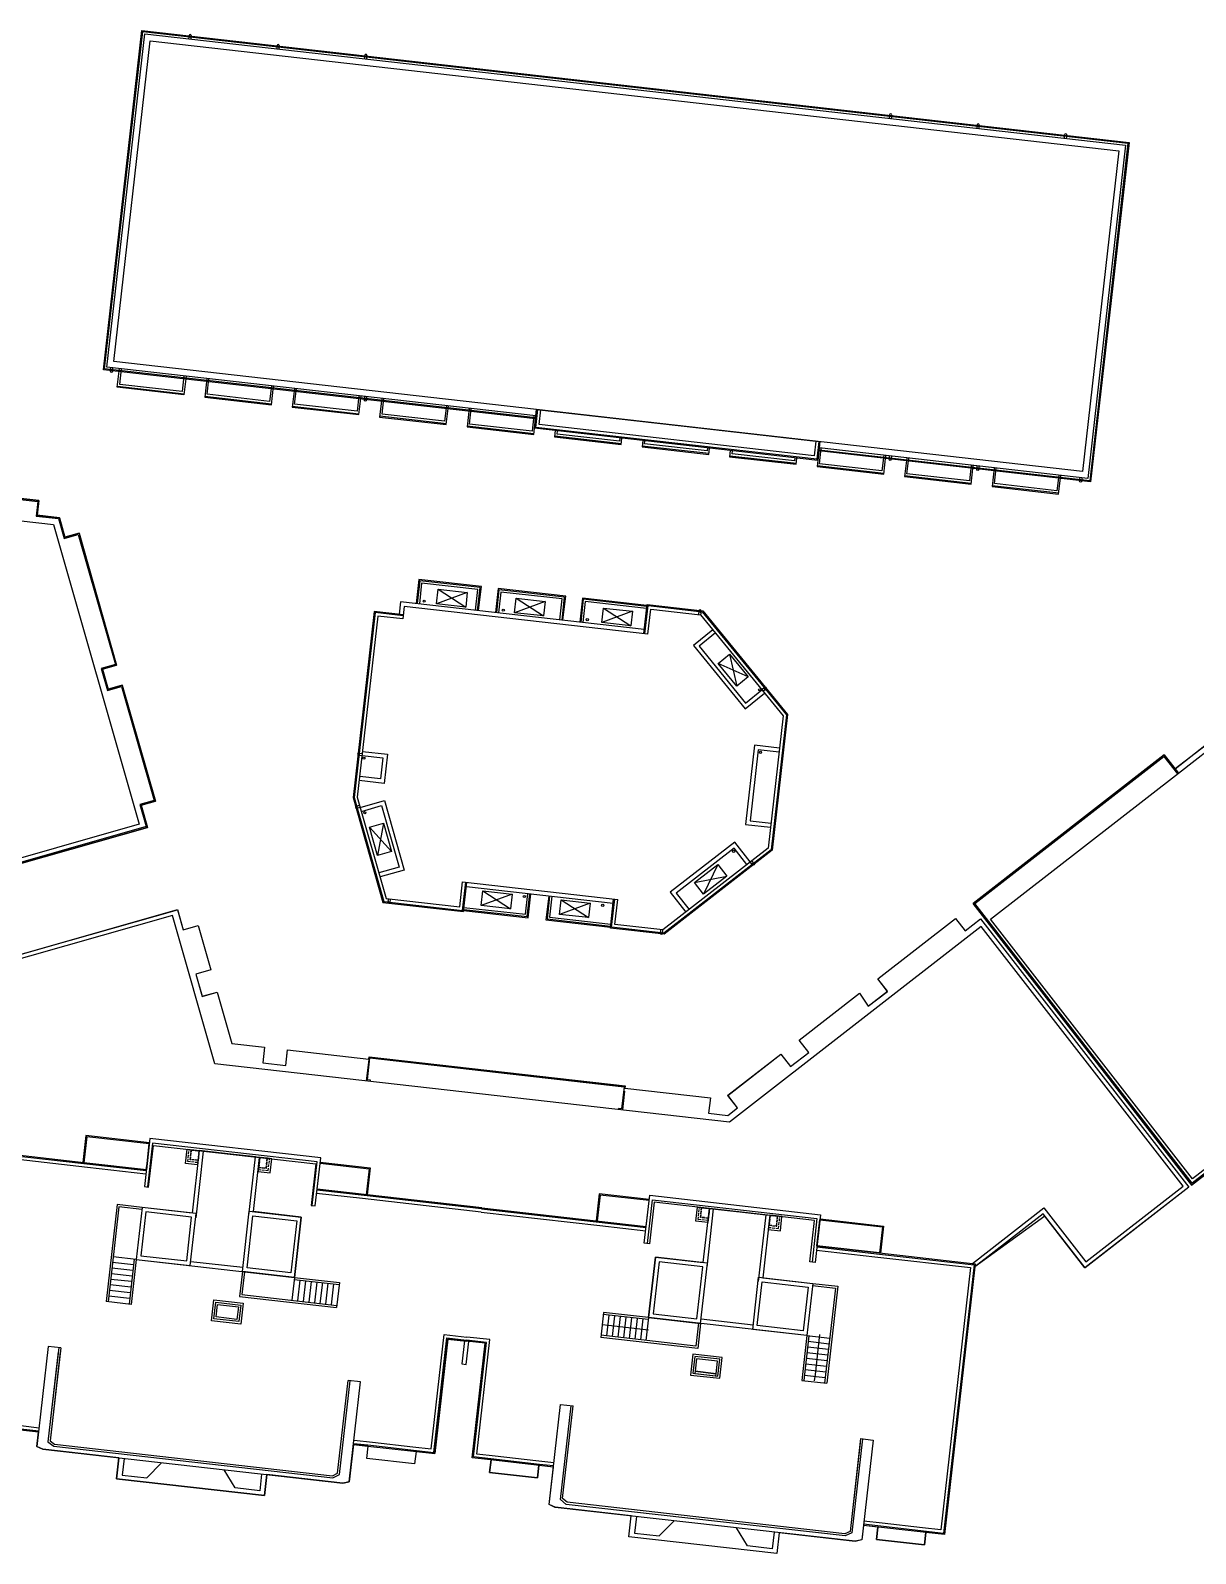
# Model space of a CAD drawing. Extents: x -59851 to 653804, y -249523 to 437614.
# Drawn here: x 25476 to 27143, y 216240 to 218420 of the extents above; entities that cross this region are included whole.
import ezdxf

# ---------------------------------------------------------------- set-up
doc = ezdxf.new("R2010")
doc.units = 0
doc.header["$LTSCALE"] = 1000
doc.header["$MEASUREMENT"] = 0
doc.linetypes.add('2015G34小桃园地块总图20160503$0$DASH', pattern=[0.35, 0.25, -0.1])
for name, color, linetype in [('2015G34小桃园地块总图20160503$0$A-烟气道', 105, 'Continuous'), ('2015G34小桃园地块总图20160503$0$WINDOW', 4, 'Continuous'), ('AD-NAME-ROOM', 9, 'Continuous'), ('WINDOW', 4, 'Continuous')]:
    doc.layers.add(name, color=color, linetype=linetype)

# ---------------------------------------------------------------- blocks, each defined once
blk = doc.blocks.new('2015G34小桃园地块总图20160503$0$YQD')
at = {"layer": '2015G34小桃园地块总图20160503$0$A-烟气道'}
for points in [[(-148621, -260610), (-148621, -261290), (-149201, -261290), (-149201, -260610)], [(-145721, -260610), (-145721, -261290), (-145141, -261290), (-145141, -260610)], [(-124121, -260610), (-124121, -261290), (-124701, -261290), (-124701, -260610)], [(-121221, -260610), (-121221, -261290), (-120641, -261290), (-120641, -260610)]]:
    blk.add_lwpolyline(points, close=True, dxfattribs=at)
at = {"layer": '2015G34小桃园地块总图20160503$0$A-烟气道', "linetype": '2015G34小桃园地块总图20160503$0$DASH', "ltscale": 0.5}
for points in [[(-148621, -260610), (-148621, -261190), (-149101, -261190), (-149101, -260610)], [(-148621, -260610), (-148621, -261090), (-149001, -261090), (-149001, -260610)], [(-148636, -260625), (-148636, -261075), (-148986, -261075), (-148986, -260625)], [(-145721, -260610), (-145721, -261090), (-145341, -261090), (-145341, -260610)], [(-145721, -260610), (-145721, -261190), (-145241, -261190), (-145241, -260610)], [(-145706, -260625), (-145706, -261075), (-145356, -261075), (-145356, -260625)], [(-124121, -260610), (-124121, -261190), (-124601, -261190), (-124601, -260610)], [(-124121, -260610), (-124121, -261090), (-124501, -261090), (-124501, -260610)], [(-124136, -260625), (-124136, -261075), (-124486, -261075), (-124486, -260625)], [(-121221, -260610), (-121221, -261090), (-120841, -261090), (-120841, -260610)], [(-121221, -260610), (-121221, -261190), (-120741, -261190), (-120741, -260610)], [(-121206, -260625), (-121206, -261075), (-120856, -261075), (-120856, -260625)]]:
    blk.add_lwpolyline(points, close=True, dxfattribs=at)
blk = doc.blocks.new('2015G34小桃园地块总图20160503$0$水管')
at = {"layer": '2015G34小桃园地块总图20160503$0$WINDOW'}
for p, q in [((150040, -73150), (149869, -73150)), ((150040, -73250), (149869, -73250))]:
    blk.add_line(p, q, dxfattribs=at)
blk.add_circle((150040, -73200), 50, dxfattribs=at)
blk = doc.blocks.new('kt')
at = {"layer": 'AD-NAME-ROOM'}
for p, q in [((132122, 78529), (133522, 77829)), ((133522, 78529), (132122, 77829))]:
    blk.add_line(p, q, dxfattribs=at)
blk.add_lwpolyline([(132122, 78529), (133522, 78529), (133522, 77829), (132122, 77829)], close=True, dxfattribs=at)
blk = doc.blocks.new('水管')
at = {"layer": 'WINDOW'}
for p, q in [((150040, -73150), (149869, -73150)), ((150040, -73250), (149869, -73250))]:
    blk.add_line(p, q, dxfattribs=at)
blk.add_circle((150040, -73200), 50, dxfattribs=at)

msp = doc.modelspace()

# ---------------------------------------------------------------- linework, layer by layer
at = {"extrusion": (2.52501e-07, 1.47671e-06, 1)}
for p, q in [((25600.4, 217910.8, -4.9), (25695.8, 217900, -4.9)), ((25725.6, 217896.7, -4.9), (25821, 217885.8, -4.9)), ((25850.8, 217882.5, -4.9), (25946.2, 217871.6, -4.9)), ((25976, 217868.3, -4.9), (26071.4, 217857.4, -4.9)), ((26101.2, 217854.1, -4.9), (26196.6, 217843.3, -4.9)), ((26199.1, 217852, -4.9), (26197.4, 217850.7, -4.9)), ((26226.4, 217839.9, -4.9), (26321.8, 217829.1, -4.9)), ((26351.6, 217825.7, -4.9), (26447, 217814.9, -4.9)), ((26476.8, 217811.5, -4.9), (26572.2, 217800.7, -4.9)), ((26601.5, 217806.4, -4.9), (26602.8, 217804.7, -4.9)), ((26602, 217797.3, -4.9), (26697.4, 217786.5, -4.9)), ((26727.2, 217783.1, -4.9), (26822.6, 217772.3, -4.9)), ((26852.4, 217768.9, -4.9), (26947.8, 217758.1, -4.9))]:
    msp.add_line(p, q, dxfattribs=at)
at = {"extrusion": (0.000166393, 0.001468, 0.999999)}
for p, q in [((25960.6, 216950.8, -1), (25956.7, 216916.7, -1)), ((26326.4, 216901.9, -1), (26323.4, 216875.1, -1)), ((25600, 216739.6, -0.7), (25584.3, 216600.7, -0.5)), ((25602.7, 216736.3, -0.7), (25587.3, 216600.3, -0.5)), ((25635.8, 216735.5, -0.7), (25600, 216739.6, -0.7)), ((25635.5, 216732.6, -0.7), (25602.7, 216736.3, -0.7)), ((25627.3, 216661, -0.6), (25594.6, 216664.7, -0.6)), ((25624.4, 216661.4, -0.6), (25617.1, 216597, -0.5)), ((25627.3, 216661, -0.6), (25620, 216596.6, -0.5)), ((25621.6, 216637.2, -0.5), (25591.8, 216640.6, -0.5)), ((25622.5, 216645.3, -0.5), (25592.7, 216648.6, -0.5)), ((25623.5, 216653.3, -0.5), (25593.6, 216656.7, -0.5)), ((25779.4, 216643.8, -0.6), (25775.3, 216608, -0.5)), ((25782.4, 216643.4, -0.6), (25778.6, 216610.6, -0.5)), ((25618.9, 216613.1, -0.5), (25589.1, 216616.4, -0.5)), ((25619.8, 216621.1, -0.5), (25590, 216624.5, -0.5)), ((25620.7, 216629.2, -0.5), (25590.9, 216632.5, -0.5)), ((25853.9, 216635.3, -0.6), (25850.2, 216602.5, -0.5)), ((25853.6, 216632.3, -0.5), (25917.9, 216625, -0.5)), ((25853.9, 216635.3, -0.6), (25918.3, 216628, -0.6)), ((25861.6, 216631.4, -0.5), (25858.2, 216601.6, -0.5)), ((25869.7, 216630.5, -0.5), (25866.3, 216600.7, -0.5)), ((25877.7, 216629.6, -0.5), (25874.3, 216599.8, -0.5)), ((25885.7, 216628.7, -0.5), (25882.4, 216598.9, -0.5)), ((25893.8, 216627.8, -0.5), (25890.4, 216598, -0.5)), ((25901.8, 216626.9, -0.5), (25898.5, 216597.1, -0.5)), ((25909.9, 216626, -0.5), (25906.5, 216596.1, -0.5)), ((25918.3, 216628, -0.6), (25914.2, 216592.3, -0.5)), ((26595.3, 216623.7, -0.7), (26628.1, 216620, -0.7)), ((26595.6, 216626.7, -0.7), (26631.4, 216622.6, -0.7)), ((26628.1, 216620, -0.7), (26612.7, 216484.1, -0.5)), ((26631.4, 216622.6, -0.7), (26615.7, 216483.7, -0.5)), ((25620, 216596.6, -0.5), (25584.3, 216600.7, -0.5)), ((25618, 216605, -0.5), (25588.2, 216608.4, -0.5)), ((25775.3, 216608, -0.5), (25914.2, 216592.3, -0.5)), ((25778.6, 216610.6, -0.5), (25914.6, 216595.2, -0.5)), ((26296.3, 216585.2, -0.6), (26292.2, 216549.4, -0.5)), ((26360.3, 216574.9, -0.5), (26295.9, 216582.2, -0.5)), ((26360.6, 216577.9, -0.6), (26296.3, 216585.2, -0.6)), ((26304, 216581.3, -0.5), (26300.6, 216551.5, -0.5)), ((26312, 216580.4, -0.5), (26308.6, 216550.6, -0.5)), ((26320.1, 216579.5, -0.5), (26316.7, 216549.6, -0.5)), ((26328.1, 216578.5, -0.5), (26324.7, 216548.7, -0.5)), ((26336.2, 216577.6, -0.5), (26332.8, 216547.8, -0.5)), ((26344.2, 216576.7, -0.5), (26340.8, 216546.9, -0.5)), ((26352.3, 216575.8, -0.5), (26348.9, 216546, -0.5)), ((26360.6, 216577.9, -0.6), (26356.9, 216545.1, -0.5)), ((26428.5, 216537, -0.5), (26292.5, 216552.4, -0.5)), ((26432.2, 216569.8, -0.6), (26428.5, 216537, -0.5)), ((26435.2, 216569.4, -0.6), (26431.1, 216533.6, -0.5)), ((26587.2, 216552.2, -0.6), (26579.9, 216487.8, -0.5)), ((26590.2, 216551.8, -0.6), (26582.9, 216487.5, -0.5)), ((26587.2, 216552.2, -0.6), (26620, 216548.5, -0.6)), ((26431.1, 216533.6, -0.5), (26292.2, 216549.4, -0.5)), ((26588.4, 216535.7, -0.5), (26618.2, 216532.4, -0.5)), ((26589.3, 216543.8, -0.5), (26619.1, 216540.4, -0.5)), ((26585.6, 216511.6, -0.5), (26615.4, 216508.2, -0.5)), ((26586.5, 216519.7, -0.5), (26616.3, 216516.3, -0.5)), ((26587.4, 216527.7, -0.5), (26617.2, 216524.3, -0.5)), ((26579.9, 216487.8, -0.5), (26615.7, 216483.7, -0.5)), ((26583.8, 216495.5, -0.5), (26613.6, 216492.1, -0.5)), ((26584.7, 216503.6, -0.5), (26614.5, 216500.2, -0.5))]:
    msp.add_line(p, q, dxfattribs=at)
at = {"extrusion": (2.52501e-07, 1.47671e-06, 1), "elevation": -4.6}
for points in [[(26198.9, 217864.1), (25580.4, 217934.3), (25635.5, 218420.1), (27048.5, 218259.9), (26993.4, 217774), (26604.4, 217818.2)], [(26199.1, 217865.6), (25582.1, 217935.6), (25636.8, 218418.5), (27046.8, 218258.6), (26992.1, 217775.7), (26604.5, 217819.6)], [(26199.5, 217868.6), (25585.4, 217938.2), (25639.5, 218415.2), (27043.5, 218256), (26989.4, 217779), (26604.9, 217822.6)], [(25698.7, 217925.4), (25695.6, 217898.5), (25600.2, 217909.4), (25603.3, 217936.2)], [(25695.7, 217925.7), (25693.1, 217903.4), (25603.7, 217913.5), (25606.3, 217935.8)], [(25728.5, 217922), (25725.4, 217895.2), (25820.8, 217884.3), (25823.9, 217911.2)], [(25820.9, 217911.5), (25818.3, 217889.2), (25728.9, 217899.3), (25731.5, 217921.7)], [(25853.7, 217907.8), (25850.6, 217881), (25946, 217870.2), (25949.1, 217897)], [(25946.1, 217897.3), (25943.5, 217875), (25854.1, 217885.1), (25856.7, 217907.5)], [(25978.9, 217893.6), (25975.8, 217866.8), (26071.2, 217856), (26074.3, 217882.8)], [(26071.3, 217883.1), (26068.7, 217860.8), (25979.3, 217870.9), (25981.8, 217893.3)], [(26104.1, 217879.4), (26101, 217852.6), (26196.4, 217841.8), (26199.5, 217868.6)], [(26196.5, 217868.9), (26193.9, 217846.6), (26104.5, 217856.7), (26107, 217879.1)], [(26227.2, 217847.3), (26226.2, 217838.4), (26321.6, 217827.6), (26322.6, 217836.5)], [(26319.6, 217836.8), (26319.1, 217832.4), (26229.7, 217842.5), (26230.2, 217847)], [(26352.4, 217833.1), (26351.4, 217824.2), (26446.8, 217813.4), (26447.8, 217822.3)], [(26444.8, 217822.7), (26444.3, 217818.2), (26354.9, 217828.3), (26355.4, 217832.8)], [(26477.6, 217818.9), (26476.6, 217810), (26572, 217799.2), (26573, 217808.1)], [(26570, 217808.5), (26569.5, 217804), (26480.1, 217814.1), (26480.6, 217818.6)], [(26604.9, 217822.6), (26601.8, 217795.8), (26697.2, 217785), (26700.2, 217811.8)], [(26697.3, 217812.1), (26694.7, 217789.8), (26605.3, 217799.9), (26607.8, 217822.3)], [(26730.1, 217808.4), (26727, 217781.6), (26822.4, 217770.8), (26825.4, 217797.6)], [(26822.5, 217798), (26819.9, 217775.6), (26730.5, 217785.7), (26733, 217808.1)], [(26855.3, 217794.2), (26852.2, 217767.4), (26947.6, 217756.6), (26950.6, 217783.4)], [(26947.7, 217783.8), (26945.1, 217761.4), (26855.7, 217771.5), (26858.2, 217793.9)]]:
    msp.add_lwpolyline(points, dxfattribs=at)
for points in [[(25647.4, 218405.2), (27033.5, 218248), (26981.5, 217789), (25595.4, 217946.1)], [(26200.5, 217877.5), (26605.9, 217831.6), (26602.8, 217804.7), (26197.4, 217850.7)], [(26202, 217877.4), (26604.4, 217831.7), (26601.5, 217806.4), (26199.1, 217852)], [(26206.4, 217876.9), (26599.9, 217832.2), (26597.5, 217811.4), (26204.1, 217856)]]:
    msp.add_lwpolyline(points, close=True, dxfattribs=at)
at = {"extrusion": (0.000166397, 0.001468, 0.999999), "elevation": 322.9}
for points in [[(24649.9, 217810.3), (25509.2, 217712.8), (25631.4, 217283.6), (25394.7, 217216.2), (25401.9, 217279.7), (25279.7, 217293.5)], [(25145.1, 217784.3), (25289.7, 217767.9), (25287.3, 217747.1), (25320.1, 217743.4), (25322.5, 217764.2), (25486.4, 217745.6), (25484, 217724.8), (25516.2, 217721.1), (25524.3, 217692.9), (25544.5, 217698.6), (25597.5, 217512.5), (25577.3, 217506.8), (25586.3, 217475), (25606.5, 217480.8), (25652.9, 217317.7), (25632.7, 217312), (25641.7, 217280.3), (25387.7, 217208), (25395.2, 217274.4), (25393.8, 217274.6)], [(25145.3, 217785.8), (25291.3, 217769.3), (25289, 217748.4), (25318.8, 217745), (25321.1, 217765.9), (25488.1, 217746.9), (25485.7, 217726.1), (25517.4, 217722.5), (25525.3, 217694.7), (25545.5, 217700.5), (25599.3, 217511.5), (25579.1, 217505.7), (25587.3, 217476.9), (25607.5, 217482.6), (25654.8, 217316.7), (25634.6, 217311), (25643.6, 217279.2), (25386, 217205.9), (25393.8, 217274.6)], [(25509.2, 217712.8), (25631.4, 217283.6)]]:
    msp.add_lwpolyline(points, dxfattribs=at)
for points, elevation in [([(25386, 217206.1), (25643.6, 217279.5), (25634.6, 217311.2), (25654.8, 217317), (25607.5, 217482.9), (25587.3, 217477.1), (25579.1, 217506), (25599.3, 217511.7), (25545.5, 217700.7), (25525.3, 217695), (25517.4, 217722.7), (25485.7, 217726.3), (25488.1, 217747.2), (25321.1, 217766.1)], -0.1), ([(26117.5, 217589.7), (26121.4, 217624), (26032, 217634.1), (26028.1, 217599.9)], -0.7), ([(26116, 217589.9), (26119.7, 217622.7), (26033.3, 217632.5), (26029.6, 217599.7)], -0.7), ([(26113.1, 217590.2), (26116.4, 217620), (26035.9, 217629.2), (26032.6, 217599.4)], -0.7), ([(26238.2, 217576), (26242.1, 217610.3), (26145.3, 217621.3), (26141.4, 217587)], -0.7), ([(26236.8, 217576.2), (26240.5, 217609), (26146.6, 217619.6), (26142.9, 217586.9)], -0.7), ([(26005.7, 217602.4), (26003.7, 217584.5)], -0.7), ([(26354.5, 217562.9), (26005.7, 217602.4)], -0.7), ([(26233.8, 217576.5), (26237.2, 217606.4), (26149.2, 217616.3), (26145.8, 217586.5)], -0.7), ([(26358.4, 217597.1), (26266, 217607.6), (26262.1, 217573.3)], -0.7), ([(26358.2, 217595.7), (26267.3, 217606), (26263.6, 217573.2)], -0.7), ([(26357.9, 217592.7), (26269.9, 217602.6), (26266.6, 217572.8)], -0.7), ([(26353.8, 217556.9), (26358.6, 217598.6), (26438.3, 217589.6), (26559.6, 217440.9), (26537.5, 217246.7), (26382.9, 217126.4), (26306, 217135.2), (26310.7, 217176.9)], -0.7), ([(26355.3, 217556.7), (26359.9, 217597), (26437.5, 217588.2), (26558, 217440.4), (26536.1, 217247.4), (26382.5, 217128), (26307.7, 217136.5), (26312.2, 217176.7)], -0.7), ([(26009.7, 217583.8), (25967.9, 217588.6), (25937.7, 217322.2), (25980.5, 217172.1), (26095.9, 217159), (26100.6, 217200.7)], -0.7), ([(26009.5, 217582.4), (25969.3, 217586.9), (25939.3, 217322.3), (25981.6, 217173.4), (26094.5, 217160.6), (26099.1, 217200.9)], -0.7), ([(26009, 217577.9), (25973.2, 217581.9), (25943.8, 217322.7), (25985.1, 217177.6), (26090.6, 217165.6), (26094.6, 217201.4)], -0.7), ([(26359.8, 217556.2), (26011, 217595.8), (26009, 217577.9)], -0.7), ([(26359.8, 217556.2), (26363.8, 217592), (26435.2, 217583.9), (26553.3, 217439), (26531.9, 217249.8), (26381.2, 217132.7), (26312.6, 217140.4), (26316.7, 217176.2)], -0.7), ([(26452.7, 217562.4), (26424.8, 217539.6), (26498.8, 217449), (26526.7, 217471.7)], -0.7), ([(26456.5, 217557.7), (26433.3, 217538.8), (26499.6, 217457.4), (26522.9, 217476.4)], -0.7), ([(27165.2, 217402.5), (27114.2, 217363.1), (27098.6, 217383.1), (26825.2, 217170.7), (27137.8, 216767.5), (27239.9, 216846.7)], -0.6), ([(25951.3, 217388.2), (25987, 217384.1), (25982.3, 217342.4), (25946.5, 217346.4)], -0.7), ([(25950.6, 217382.2), (25980.4, 217378.8), (25977, 217349), (25947.2, 217352.4)], -0.7), ([(26548.1, 217393), (26512.3, 217397), (26499.5, 217283.8), (26535.3, 217279.7)], -0.7), ([(26547.4, 217387), (26517.6, 217390.4), (26506.1, 217289), (26535.9, 217285.7)], -0.7), ([(25948, 217308.1), (25982.6, 217318), (26010.9, 217218.4), (25976.3, 217208.6)], -0.7), ([(25949.6, 217302.4), (25978.5, 217310.6), (26003.5, 217222.6), (25974.7, 217214.3)], -0.7), ([(26506.2, 217229.9), (26484.1, 217258.3), (26391.7, 217186.5), (26413.8, 217158.1)], -0.7), ([(26501.5, 217226.2), (26483.1, 217249.9), (26400.2, 217185.5), (26418.6, 217161.8)], -0.7), ([(26094.6, 217201.4), (26316.7, 217176.2)], -0.7), ([(26096, 217160.5), (26188.4, 217150), (26192.3, 217184.3)], -0.7), ([(26096.2, 217162), (26187.1, 217151.7), (26190.8, 217184.4)], -0.7), ([(26096.5, 217164.9), (26184.5, 217155), (26187.8, 217184.8)], -0.7), ([(26099.9, 217194.8), (26310.1, 217170.9)], -0.7), ([(25315.9, 217056.2), (25686.4, 217161.7), (25694.6, 217132.8), (25716.2, 217139), (25734.3, 217075.5), (25712.7, 217069.3), (25721.7, 217037.6), (25743.4, 217043.8), (25764.4, 216970), (25811.2, 216964.7), (25808.7, 216942.5), (25841.5, 216938.8), (25844, 216961), (25960.3, 216947.8), (25960.6, 216950.8), (26327.3, 216909.2), (26326.9, 216906.3), (26449.1, 216892.4), (26446.6, 216870.2), (26473.9, 216867.1), (26488.1, 216878.1), (26474.3, 216895.9), (26550.1, 216954.8), (26563.9, 216937), (26590, 216957.3), (26576.2, 216975.1), (26662.6, 217042.3), (26675, 217023.4), (26702.5, 217044.8), (26688.7, 217062.5), (26800, 217149.1), (26813.8, 217131.3), (26835.9, 217148.5), (27133.9, 216764.5), (26985.1, 216649.1), (26927.9, 216722.8), (26827.8, 216650.5), (26784.3, 216267.2), (26757.5, 216270.2), (26755.5, 216252.3), (26686.9, 216260.1), (26688.9, 216278), (26668.1, 216280.3), (26665.7, 216259.5), (26656.4, 216257.5), (26547.6, 216269.8), (26544.3, 216240), (26332.6, 216264), (26336, 216293.8), (26227.2, 216306.2), (26218.6, 216310.2), (26224.7, 216363.8), (26203.8, 216366.2), (26201.8, 216348.3), (26133.2, 216356.1), (26135.2, 216374), (26108.4, 216377), (26127, 216541), (26073.3, 216547), (26054.8, 216383.1), (26027.9, 216386.1), (26025.9, 216368.2), (25957.3, 216376), (25959.4, 216393.9), (25938.5, 216396.3), (25932.4, 216342.6), (25923.1, 216340.7), (25814.3, 216353), (25811, 216323.2), (25599.3, 216347.2), (25602.7, 216377), (25493.9, 216389.3), (25485.3, 216393.3), (25487.6, 216414.2), (25466.8, 216416.5)], -0.4), ([(26217.7, 217181.4), (26213.8, 217147.1), (26306.2, 217136.6)], -0.7), ([(26219.1, 217181.2), (26215.4, 217148.4), (26306.3, 217138.1)], -0.7), ([(26222.1, 217180.9), (26218.7, 217151.1), (26306.7, 217141.1)], -0.7)]:
    msp.add_lwpolyline(points, dxfattribs=dict(elevation=elevation))
at = {"extrusion": (0.000166392, 0.001468, 0.999999), "elevation": 322.6}
for points in [[(27118.9, 217356.8), (27186.5, 217409.4), (27724, 217348.4)], [(26825.2, 217170.4), (27098.6, 217382.9), (27118.9, 217356.8)], [(27239.5, 216856.9), (27239.5, 216856.9), (27238.4, 216847.2), (27138.6, 216769.8), (26827.4, 217170.2), (27098.3, 217380.8), (27117.7, 217355.9)], [(27157, 217395.9), (27114.3, 217362.7), (27115.1, 217361.7), (27115.1, 217361.7)], [(27235.1, 216857.4), (27234.2, 216849.6), (27139.3, 216776.2), (26850.2, 217148), (27118.9, 217356.9)], [(27235.1, 216857.4), (27241, 216856.7), (27239.9, 216846.4), (27138.3, 216767.7), (26825.2, 217170.4)]]:
    msp.add_lwpolyline(points, dxfattribs=at)
at = {"extrusion": (0.000166393, 0.001468, 0.999999), "elevation": 321.7}
for points in [[(25392.3, 216611.9), (25267.1, 216626.1), (25315.9, 217056), (25686.4, 217161.4), (25694.6, 217132.6), (25716.2, 217138.7), (25734.3, 217075.3), (25712.7, 217069.1), (25721.7, 217037.4), (25743.4, 217043.5), (25764.4, 216969.8), (25811.2, 216964.5), (25808.7, 216942.3), (25841.5, 216938.6), (25843.5, 216956.4), (25844, 216960.8), (25960.3, 216947.6)], [(26824.1, 216655), (26926.5, 216734.5), (26986.4, 216657.3), (27125.8, 216765.5), (26836.7, 217137.5), (26476.4, 216857.4), (25739.8, 216940.9), (25679.4, 217153.2), (25321.4, 217051.3), (25273.8, 216631.4), (25393, 216617.9)], [(25960.6, 216950.6), (26327.3, 216909.1), (26326.9, 216906), (26449.1, 216892.2), (26446.6, 216869.9), (26473.9, 216866.9), (26488.1, 216877.9), (26474.3, 216895.6), (26550.1, 216954.6), (26563.9, 216936.8), (26590, 216957.1), (26576.2, 216974.8), (26662.6, 217042), (26675, 217023.2), (26702.5, 217044.5), (26688.7, 217062.3), (26800, 217148.8), (26813.8, 217131.1), (26835.9, 217148.3), (27133.9, 216764.3), (26985.4, 216648.8), (26925.5, 216726), (26827.8, 216650.3)], [(25962.7, 216915.8), (25962.9, 216917.2), (25958.4, 216917.8), (25961.9, 216949.1), (26325.6, 216907.8), (26322.1, 216876.5), (26317.6, 216877), (26317.4, 216875.5)], [(26121.8, 216734.5), (25957.9, 216753.1), (25957.9, 216753.1), (25886.3, 216761.2), (25891.4, 216806), (25646.9, 216833.7), (25641.9, 216789), (25552.5, 216799.1), (25552.5, 216799.1), (25415.3, 216814.6), (25371.4, 216427.1), (25397.6, 216424.1), (25397.6, 216424.1), (25487.6, 216413.9)], [(25641.8, 216789), (25552.5, 216799.1), (25552.5, 216799.1), (25415.3, 216814.6), (25371.4, 216427.1), (25397.6, 216424.1), (25397.6, 216424.1), (25487.6, 216413.9)], [(25641.7, 216787.5), (25552.3, 216797.6), (25416.7, 216813), (25373.1, 216428.4), (25397.8, 216425.6), (25487.8, 216415.4)], [(25641.7, 216787.5), (25552.3, 216797.6), (25416.7, 216813), (25373.1, 216428.4), (25397.8, 216425.6), (25487.8, 216415.4)], [(25707.3, 216727.2), (25707.3, 216727.2), (25635.8, 216735.3), (25627.3, 216660.8), (25853.9, 216635.1), (25863.7, 216721.5), (25795.1, 216729.3), (25803.9, 216806.8), (25717.5, 216816.6), (25707.3, 216727.2)], [(25879.1, 216737.9), (25886.2, 216800.5), (25650.7, 216827.2), (25643.6, 216764.6)], [(25788.5, 216724), (25798, 216807.5), (25723.4, 216815.9), (25712.6, 216720.5)], [(25641.2, 216783), (25557.7, 216792.5), (25557.7, 216792.5), (25420.6, 216808), (25378, 216432.4), (25404.3, 216429.4), (25404.3, 216429.4), (25462.1, 216422.9), (25462.1, 216422.9), (25488.3, 216419.9)], [(25641.2, 216783), (25557.7, 216792.5), (25557.7, 216792.5), (25420.6, 216808), (25378, 216432.4), (25404.3, 216429.4), (25404.3, 216429.4), (25462.1, 216422.9), (25462.1, 216422.9), (25488.3, 216419.9)], [(25890.5, 216798.5), (25960.6, 216790.6), (25956.4, 216753.3)], [(25890.7, 216800), (25962.2, 216791.9), (25957.9, 216753.1)], [(26121.1, 216728.6), (25951.2, 216747.8), (25951.2, 216747.8), (25885.6, 216755.3)], [(26121.6, 216733), (26121.6, 216733), (25957.7, 216751.6), (25886.1, 216759.7)], [(26121.8, 216734.5), (26285.8, 216715.9), (26285.8, 216715.9), (26357.3, 216707.8), (26362.4, 216752.6), (26606.8, 216724.8), (26601.7, 216680.1), (26691.2, 216670), (26691.2, 216670), (26828.3, 216654.4), (26784.3, 216266.9), (26758.1, 216269.9), (26758.1, 216269.9), (26668.1, 216280.1)], [(26361.7, 216746.6), (26290.1, 216754.7), (26285.8, 216715.9)], [(26361.5, 216745.1), (26291.5, 216753), (26287.2, 216715.8)], [(26359.1, 216683.5), (26366.2, 216746.1), (26601.7, 216719.4), (26594.6, 216656.8)], [(26121.1, 216728.6), (26291, 216709.3), (26291, 216709.3), (26356.6, 216701.9)], [(26121.6, 216733), (26285.6, 216714.5), (26357.1, 216706.3)], [(26121.8, 216734.5), (26285.8, 216715.9), (26285.8, 216715.9), (26357.3, 216707.8)], [(26524.1, 216634.6), (26524.1, 216634.6), (26595.6, 216626.5), (26587.2, 216551.9), (26360.6, 216577.6), (26370.4, 216664.1), (26439, 216656.3), (26447.8, 216733.8), (26534.2, 216724), (26524.1, 216634.6)], [(26444.3, 216649.7), (26444.3, 216649.7), (26453.8, 216733.1), (26528.3, 216724.7), (26517.5, 216629.3)], [(26601.1, 216674.2), (26684.5, 216664.7), (26684.5, 216664.7), (26821.6, 216649.2), (26779.1, 216273.6), (26752.8, 216276.5), (26752.8, 216276.5), (26695, 216283.1), (26695, 216283.1), (26668.8, 216286.1)], [(26601.6, 216678.6), (26691, 216668.5), (26826.6, 216653.1), (26783, 216268.6), (26758.3, 216271.4), (26668.3, 216281.6)], [(26601.8, 216680.1), (26691.2, 216670), (26691.2, 216670), (26828.3, 216654.4), (26784.3, 216266.9), (26758.1, 216269.9), (26758.1, 216269.9), (26668.1, 216280.1)], [(25705.5, 216657.9), (25780, 216649.5)], [(26510.4, 216566.7), (26435.8, 216575.1)], [(25939.2, 216402), (25965.4, 216399), (25965.4, 216399), (26023.2, 216392.5), (26023.2, 216392.5), (26049.5, 216389.5), (26068.1, 216553.4), (26100.8, 216549.7)], [(26225.3, 216369.5), (26199.1, 216372.5), (26199.1, 216372.5), (26141.3, 216379.1), (26141.3, 216379.1), (26115, 216382.1), (26133.6, 216546), (26100.8, 216549.7)], [(26360.6, 216559.5), (26303.2, 216566), (26294.2, 216567)], [(26605.5, 216553.3), (26599, 216495.9), (26597.9, 216487)], [(25519.4, 216534.1), (25501.5, 216536.2), (25485.3, 216393.1), (25493.9, 216389.1), (25923.1, 216340.4), (25932.4, 216342.4), (25948.6, 216485.5), (25930.8, 216487.5)], [(25516.4, 216534.5), (25501.1, 216399.8)], [(25515.7, 216528.5), (25501.1, 216399.8), (25509.5, 216393.4), (25908.9, 216348.1), (25918.5, 216353), (25933.7, 216487.2), (25933.7, 216487.2)], [(25519.4, 216534.1), (25504.3, 216401.2), (25510.6, 216396.2), (25908.3, 216351.1), (25915.7, 216354.9), (25930.8, 216487.5)], [(25518.7, 216528.2), (25504.3, 216401.2), (25510.6, 216396.2), (25908.3, 216351.1), (25915.7, 216354.9), (25930.8, 216487.5)], [(25938.5, 216396), (25958.8, 216393.7), (25958.8, 216393.7), (26028.5, 216385.8), (26028.5, 216385.8), (26054.8, 216382.9), (26073.3, 216546.8), (26100.2, 216543.8)], [(25938.7, 216397.5), (25958.9, 216395.2), (26028.7, 216387.3), (26053.4, 216384.5), (26072, 216548.5), (26100.3, 216545.3)], [(26097.2, 216544.1), (26093.5, 216511.3), (26099.4, 216510.6), (26103.2, 216543.4)], [(26224.7, 216363.6), (26204.4, 216365.9), (26204.4, 216365.9), (26134.6, 216373.8), (26134.6, 216373.8), (26108.4, 216376.8), (26127, 216540.7), (26100.2, 216543.8)], [(26224.8, 216365.1), (26204.6, 216367.4), (26134.8, 216375.3), (26110.1, 216378.1), (26128.7, 216542), (26100.3, 216545.3)], [(26664.1, 216404.3), (26681.9, 216402.3), (26665.7, 216259.2), (26656.4, 216257.3), (26227.2, 216305.9), (26218.6, 216309.9), (26234.8, 216453), (26252.7, 216451)], [(26667, 216404), (26651.8, 216269.4), (26642.2, 216264.9), (26242.8, 216310.2), (26234.5, 216317.2), (26249.7, 216451.3), (26249.7, 216451.3)], [(26663.4, 216398.4), (26649, 216271.4), (26641.7, 216268), (26244, 216313.1), (26237.7, 216318.4), (26252.7, 216451)], [(26664.1, 216404.3), (26649, 216271.4), (26641.7, 216268), (26244, 216313.1), (26237.7, 216318.4), (26252.7, 216451)], [(25602.7, 216376.7), (25599.3, 216346.9), (25811, 216322.9), (25814.3, 216352.7)], [(25610.1, 216375.9), (25607.4, 216352.1), (25642.4, 216348.1), (25663.8, 216369.8)], [(26027.9, 216385.9), (26025.9, 216368), (25957.3, 216375.8), (25959.4, 216393.7)], [(25806.9, 216353.6), (25804.2, 216329.7), (25769.2, 216333.7), (25753.2, 216359.7)], [(26135.2, 216373.7), (26133.2, 216355.8), (26201.8, 216348.1), (26203.8, 216366)], [(26547.6, 216269.6), (26544.3, 216239.8), (26332.6, 216263.8), (26336, 216293.6)], [(26343.4, 216292.8), (26340.7, 216268.9), (26375.7, 216264.9), (26397.1, 216286.7)], [(26540.2, 216270.4), (26537.5, 216246.6), (26502.5, 216250.6), (26486.5, 216276.5)], [(26688.9, 216277.7), (26686.9, 216259.8), (26755.5, 216252.1), (26757.5, 216270)]]:
    msp.add_lwpolyline(points, dxfattribs=at)
for points in [[(25960.1, 216946.1), (25960.1, 216946.1)], [(25646.3, 216827.7), (25555.4, 216838), (25551, 216799.3), (25635.9, 216789.6), (25641.9, 216789), (25642.9, 216797.9)], [(25646.1, 216826.2), (25556.7, 216836.4), (25552.5, 216799.1), (25641.8, 216789), (25641.8, 216789), (25642.9, 216797.9)], [(25883.6, 216737.4), (25891.4, 216806), (25646.9, 216833.7), (25639.2, 216765.1), (25645.1, 216764.4), (25651.9, 216824), (25884.4, 216797.7), (25877.6, 216738.1)], [(26354.6, 216684), (26362.4, 216752.6), (26606.8, 216724.8), (26599, 216656.3), (26591.6, 216657.1), (26598.3, 216716.7), (26368.8, 216742.8), (26362, 216683.1)], [(25627.3, 216660.8), (25704.8, 216652), (25713.3, 216726.5), (25635.8, 216735.3)], [(25634, 216666.1), (25699.6, 216658.6), (25706.7, 216721.2), (25641.1, 216728.7)], [(25789.2, 216730), (25863.7, 216721.5), (25853.9, 216635.1), (25779.4, 216643.5)], [(25794.5, 216723.3), (25857.1, 216716.2), (25848.6, 216641.7), (25786, 216648.8)], [(26606.1, 216718.9), (26697, 216708.6), (26692.6, 216669.8), (26607.7, 216679.4), (26601.7, 216680.1), (26602.7, 216689.1)], [(26606, 216717.4), (26695.4, 216707.2), (26691.2, 216670), (26601.7, 216680.1), (26601.7, 216680.1), (26601.7, 216680.1)], [(26445, 216655.6), (26370.4, 216664.1), (26360.6, 216577.6), (26435.2, 216569.2)], [(26438.3, 216650.3), (26375.7, 216657.4), (26367.3, 216582.9), (26429.9, 216575.8)], [(26587.2, 216551.9), (26509.7, 216560.7), (26518.1, 216635.3), (26595.6, 216626.5)], [(26581.9, 216558.6), (26516.3, 216566), (26523.4, 216628.6), (26589, 216621.2)], [(25738.5, 216602.9), (25780.3, 216598.1), (25776.9, 216568.3), (25735.2, 216573.1)], [(25741.2, 216599.6), (25776.9, 216595.5), (25774.2, 216571.7), (25738.5, 216575.7)], [(25743.8, 216596.2), (25773.6, 216592.9), (25771.6, 216575), (25741.8, 216578.4)], [(26465.9, 216520.4), (26424.1, 216525.1), (26420.8, 216495.3), (26462.5, 216490.6)], [(26462.6, 216517.8), (26426.8, 216521.8), (26424.1, 216498), (26459.8, 216493.9)], [(26459.2, 216515.1), (26429.4, 216518.5), (26427.4, 216500.6), (26457.2, 216497.2)], [(26456.9, 216494.3), (26457.2, 216497.2), (26427.4, 216500.6), (26427.1, 216497.6)]]:
    msp.add_lwpolyline(points, close=True, dxfattribs=at)
for centre in [(26039.6, 217603.2, -0.7), (26152.8, 217590.3, -0.7), (26273, 217576.7, -0.7), (26519.7, 217476.2, -0.7), (25953.3, 217378.5, -0.7), (26521, 217386.9, -0.7), (25954.5, 217300.4, -0.7), (26482.4, 217245.1, -0.7), (26182.9, 217180.6, -0.7), (26295, 217167.9, -0.7)]:
    msp.add_circle(centre, 1.5)

# ---------------------------------------------------------------- block references
at = {"extrusion": (-2.52501e-07, -1.47671e-06, -1), "xscale": 0.02999999999323405, "yscale": 0.02999999999886856, "zscale": -0.0300000000011197, "rotation": 96.46873654318472}
for p in [(-27379.4, 213693, 4.6), (-27505.4, 213678.7, 4.6), (-27630.9, 213664.5, 4.6), (-28382.1, 213579.3, 4.6), (-28507.3, 213565.1, 4.6), (-28632.5, 213550.9, 4.6)]:
    msp.add_blockref('2015G34小桃园地块总图20160503$0$水管', p, dxfattribs=at)
at = {"extrusion": (2.52501e-07, 1.47671e-06, 1), "xscale": 0.02999999999323405, "yscale": 0.02999999999886856, "zscale": 0.03000000000111968, "rotation": 263.5312634568153}
for p in [(28281.1, 222157.4, -4.6), (28644.5, 222116.2, -4.6), (29395.7, 222031.1, -4.6), (29520.9, 222016.9, -4.6), (29668.2, 222000.2, -4.6)]:
    msp.add_blockref('2015G34小桃园地块总图20160503$0$水管', p, dxfattribs=at)
for name, p, xscale, yscale, zscale, rotation in [('kt', (21855.7, 215725.9, -0.7), 0.02999999999920055, 0.02999999999920055, 0.03000000000111971, 353.5312634791065), ('kt', (21967.2, 215713.3, -0.7), 0.02999999999920055, 0.02999999999920055, 0.03000000000111971, 353.5312634791065), ('kt', (22092.1, 215699.1, -0.7), 0.02999999999920055, 0.02999999999920055, 0.03000000000111971, 353.5312634791065), ('水管', (28109.2, 212869.2, -0.7), -0.02999999999320049, 0.02999999999883585, 0.03000000000111969, 263.5312634568296), ('kt', (22145.8, 219110, -0.7), 0.03000000000788349, 0.02999999999883585, 0.0300000000011197, 309.200951795885), ('水管', (24427.6, 212931.7, -0.7), -0.0299999999948272, 0.02999999999883585, 0.03000000000111969, 219.2009517982908), ('水管', (30665.6, 219059.2, -0.7), -0.02999999999920055, 0.02999999999883585, 0.03000000000111969, 353.5312634791065), ('水管', (29670.7, 220652.6, -0.7), -0.02999999999881178, 0.02999999999883585, 0.03000000000111969, 15.88854647323291), ('kt', (22630.3, 220452.7, -0.7), 0.03000000001229663, 0.02999999999883585, 0.03000000000111969, 285.8885464875742), ('kt', (24743.2, 212907.9, -0.7), 0.02999999999253386, 0.02999999999883585, 0.03000000000111968, 37.86157509074363), ('水管', (25481.7, 222128.3, -0.7), 0.02999999999348801, 0.02999999999883585, 0.03000000000111969, 307.8615751157287), ('kt', (21919.7, 215294.2, -0.7), 0.02999999999920055, 0.02999999999920055, 0.03000000000111971, 353.5312634791065), ('水管', (28678.4, 221397.1, -0.7), 0.02999999999320049, 0.02999999999883585, 0.0300000000011197, 263.5312634568296), ('kt', (22031.7, 215281.5, -0.7), 0.02999999999920055, 0.02999999999920055, 0.03000000000111971, 353.5312634791065), ('水管', (29068.2, 221352.9, -0.7), 0.02999999999320049, 0.02999999999883585, 0.0300000000011197, 263.5312634568296)]:
    msp.add_blockref(name, p, dxfattribs=dict(xscale=xscale, yscale=yscale, zscale=zscale, rotation=rotation))
at = {"extrusion": (0.000166393, 0.001468, 0.999999), "xscale": 0.02999999999920055, "yscale": 0.02999999999920055, "zscale": 0.03000000000113381, "rotation": 353.5312564836752}
msp.add_blockref('2015G34小桃园地块总图20160503$0$YQD', (31028.6, 224082.8, 321.7), dxfattribs=at)
msp.add_blockref('2015G34小桃园地块总图20160503$0$YQD', (31028.6, 224082.8, 321.7), dxfattribs=at)

doc.saveas('drawing.dxf')
